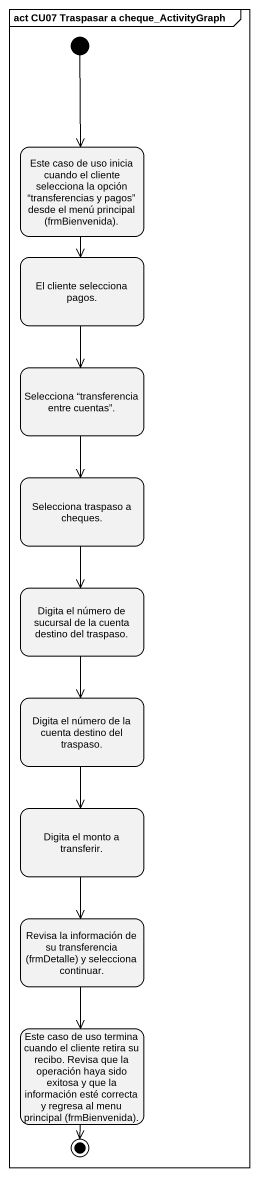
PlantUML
@startuml
mainframe act CU07 Traspasar a cheque_ActivityGraph
hide empty description
state "Este caso de uso inicia cuando el cliente selecciona la opción “transferencias y pagos” desde el menú principal (frmBienvenida)." as Este_caso_de_uso_inicia
state "El cliente selecciona pagos." as El_cliente_selecciona_pagos
state "Selecciona “transferencia entre cuentas”." as Selecciona_transferencia
state "Selecciona traspaso a cheques." as Selecciona_traspaso_a
state "Digita el número de sucursal de la cuenta destino del traspaso." as Digita_el_número_de
state "Digita el número de la cuenta destino del traspaso." as Digita_el_número_de_la
state "Digita el monto a transferir." as Digita_el_monto_a_transferir
state "Revisa la información de su transferencia (frmDetalle) y selecciona continuar." as Revisa_la_información_de_su
state "Este caso de uso termina cuando el cliente retira su recibo. Revisa que la operación haya sido exitosa y que la información esté correcta y regresa al menu principal (frmBienvenida)." as Este_caso_de_uso_termina
[*] --> Este_caso_de_uso_inicia
Este_caso_de_uso_inicia --> El_cliente_selecciona_pagos
El_cliente_selecciona_pagos --> Selecciona_transferencia
Selecciona_transferencia --> Selecciona_traspaso_a
Selecciona_traspaso_a --> Digita_el_número_de
Digita_el_número_de --> Digita_el_número_de_la
Digita_el_número_de_la --> Digita_el_monto_a_transferir
Digita_el_monto_a_transferir --> Revisa_la_información_de_su
Revisa_la_información_de_su --> Este_caso_de_uso_termina
Este_caso_de_uso_termina --> [*]
@enduml
